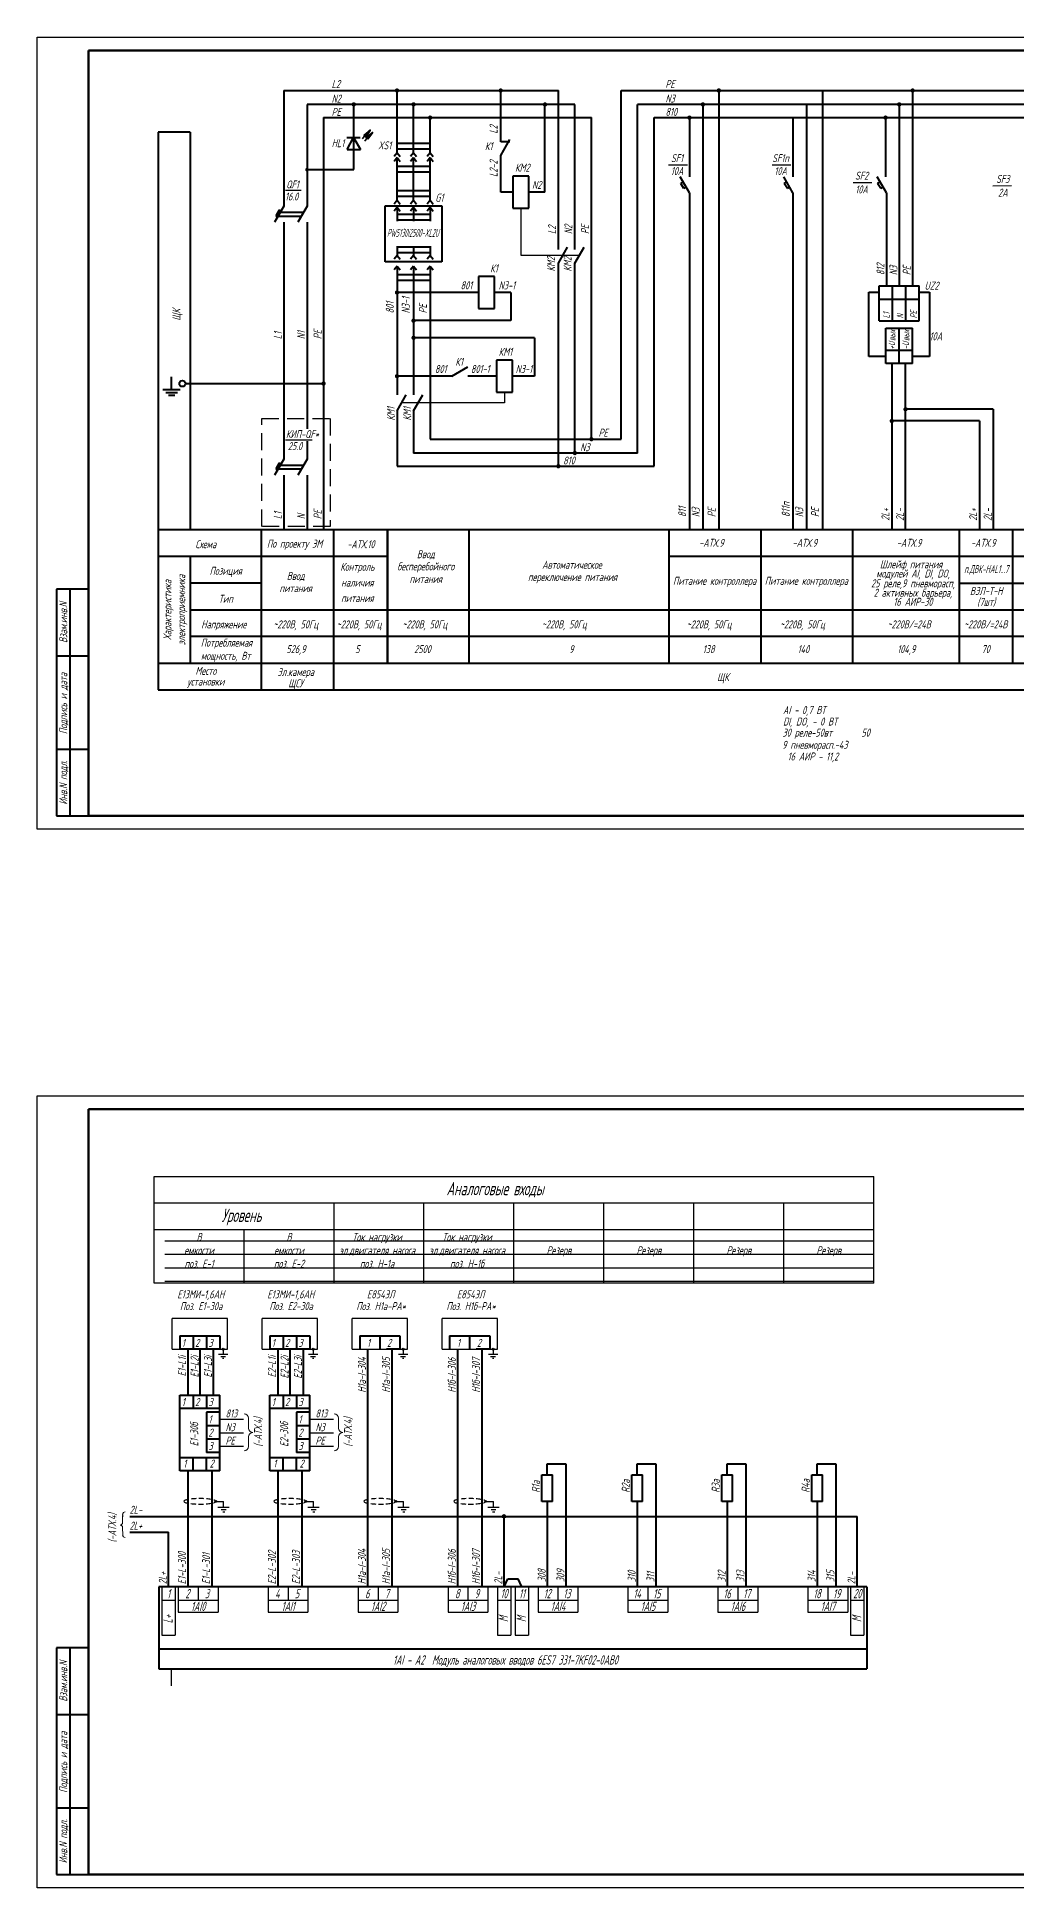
# Model space of a CAD drawing. Header units: millimetres. Extents: x -338 to 6826, y -8218 to 3153.
# Drawn here: x 2037 to 2404, y -118 to 576 of the extents above; entities that cross this region are included whole.
import ezdxf
from ezdxf.enums import TextEntityAlignment as Align

# ---------------------------------------------------------------- set-up
doc = ezdxf.new("R2010")
doc.units = ezdxf.units.MM
doc.linetypes.add('HIDDEN', pattern=[9.525, 6.35, -3.175])
doc.linetypes.add('невидимая', pattern=[9.525, 6.35, -3.175])
doc.layers.get('Defpoints').update_dxf_attribs({"color": 251})
for name, color, linetype, lineweight in [('Обводка', 6, 'Continuous', 25), ('Рамка тонкая', 5, 'Continuous', 25), ('Текст_КИП', 2, 'Continuous', 25), ('Тонкая', 5, 'Continuous', 20)]:
    doc.layers.add(name, color=color, linetype=linetype, lineweight=lineweight)
doc.layers.add('ТЕКСТ', color=2, linetype='Continuous')
doc.styles.add('Simplex', font='simplex.shx', dxfattribs={"width": 0.7, "oblique": 15})

# ---------------------------------------------------------------- blocks, each defined once
blk = doc.blocks.new('Заземление')
for p, q in [((0, 0), (0, -1.99)), ((1.74, -1.99), (-1.77, -1.99)), ((0.92, -2.81), (-0.95, -2.81)), ((0.24, -3.5), (-0.27, -3.5))]:
    blk.add_line(p, q)

msp = doc.modelspace()

# ---------------------------------------------------------------- hatches: boundary and pattern name
at = {"lineweight": 40}
for points in [[(2160.15, 538.2), (2161.81, 540.59), (2159.54, 538.71)], [(2161, 537.37), (2162.65, 539.76), (2160.39, 537.88)]]:
    msp.add_hatch(color=256, dxfattribs=at).paths.add_polyline_path(points)
for points in [[(2106.39, 83.65, -1), (2107.09, 83.65, -1)], [(2140.11, 83.65, -1), (2140.81, 83.65, -1)], [(2173.84, 83.65, -1), (2174.54, 83.65, -1)], [(2207.56, 83.65, -1), (2208.26, 83.65, -1)], [(2104.31, 26.63, 1), (2103.61, 26.63, 1)], [(2138.04, 26.63, 1), (2137.34, 26.63, 1)], [(2171.76, 26.63, 1), (2171.06, 26.63, 1)], [(2205.48, 26.63, 1), (2204.78, 26.63, 1)]]:
    msp.add_hatch(color=256).paths.add_polyline_path(points)
h = msp.add_hatch(color=256)
edge = h.paths.add_edge_path()
edge.add_arc((2212.01, 21.01), 0.664, 0, 360)

# ---------------------------------------------------------------- linework, layer by layer
at = {"lineweight": 60}
for p, q in [((2056.26, 283.56), (2056.26, 570.56)), ((2056.26, 570.56), (2871.7, 570.56)), ((2871.7, 283.56), (2056.26, 283.56)), ((2056.26, -113.31), (2056.26, 173.69)), ((2056.26, 173.69), (2661.85, 173.69)), ((2661.85, -113.31), (2056.26, -113.31))]:
    msp.add_line(p, q, dxfattribs=at)
at = {"lineweight": 40}
for p, q in [((2129.49, 555.5), (2129.49, 512.17)), ((2129.49, 555.5), (2232.38, 555.5)), ((2171.91, 532.15), (2171.91, 555.5)), ((2210.77, 536.32), (2210.77, 555.5)), ((2232.38, 495.94), (2232.38, 555.5)), ((2255.9, 555.51), (2342.95, 555.51)), ((2255.9, 424.81), (2255.9, 555.51)), ((2292.53, 555.51), (2292.53, 390.78)), ((2331.35, 555.51), (2331.35, 390.78)), ((2342.95, 555.51), (2595.47, 555.51)), ((2365.17, 555.51), (2365.17, 482.35)), ((2138.16, 550.3), (2138.16, 512.17)), ((2238.58, 550.3), (2138.16, 550.3)), ((2155.68, 525.86), (2155.68, 550.3)), ((2178.1, 532.15), (2178.1, 550.3)), ((2227.37, 517.42), (2227.37, 550.3)), ((2238.58, 495.94), (2238.58, 550.3)), ((2342.95, 550.31), (2262.09, 550.31)), ((2262.09, 419.61), (2262.09, 550.31)), ((2286.58, 550.3), (2286.58, 390.78)), ((2325.39, 550.3), (2325.39, 390.78)), ((2595.47, 550.3), (2342.95, 550.31)), ((2360.17, 550.3), (2360.17, 482.35)), ((2144.35, 545.34), (2144.35, 390.78)), ((2144.35, 545.34), (2244.77, 545.34)), ((2184.3, 532.15), (2184.3, 545.34)), ((2244.77, 532.15), (2244.77, 545.34)), ((2244.77, 495.94), (2244.77, 545.34)), ((2268.29, 545.34), (2342.95, 545.34)), ((2268.29, 414.65), (2268.29, 545.34)), ((2281.5, 545.34), (2281.5, 523.12)), ((2320.31, 545.34), (2320.31, 523.12)), ((2342.95, 545.34), (2595.47, 545.34)), ((2355.06, 545.34), (2355.06, 523.12)), ((2153.13, 537.91), (2158.12, 537.91)), ((2153.18, 533.41), (2155.62, 537.94)), ((2155.62, 537.94), (2158.18, 533.41)), ((2159.84, 538.46), (2158.85, 537.35)), ((2160.68, 537.62), (2159.68, 536.51)), ((2184.3, 535.68), (2171.91, 535.68)), ((2210.77, 531.15), (2214.24, 537.15)), ((2214.24, 536.32), (2210.77, 536.32)), ((2153.18, 533.41), (2158.18, 533.41)), ((2171.91, 532.15), (2170.79, 530.74)), ((2171.91, 530.35), (2170.79, 528.94)), ((2171.91, 533.68), (2184.3, 533.68)), ((2171.91, 532.15), (2173.03, 530.74)), ((2171.91, 514.35), (2171.91, 530.35)), ((2171.91, 530.35), (2173.03, 528.94)), ((2178.1, 532.15), (2176.98, 530.74)), ((2178.1, 530.35), (2176.98, 528.94)), ((2178.1, 532.15), (2179.22, 530.74)), ((2178.1, 514.35), (2178.1, 530.35)), ((2178.1, 530.35), (2179.22, 528.94)), ((2184.3, 532.15), (2183.18, 530.74)), ((2184.3, 530.35), (2183.18, 528.94)), ((2184.3, 532.15), (2185.42, 530.74)), ((2184.3, 514.35), (2184.3, 530.35)), ((2184.3, 530.35), (2185.42, 528.94)), ((2210.77, 517.42), (2210.77, 531.15)), ((2138.16, 525.86), (2155.68, 525.86)), ((2184.3, 527.07), (2171.91, 527.07)), ((2171.91, 525.07), (2184.3, 525.07)), ((2281.5, 517.12), (2278.04, 523.12)), ((2279.14, 521.21), (2278.26, 520.71)), ((2279.4, 518.72), (2278.26, 520.71)), ((2320.31, 517.12), (2316.85, 523.12)), ((2317.95, 521.21), (2317.07, 520.71)), ((2318.22, 518.72), (2317.07, 520.71)), ((2355.33, 517.12), (2351.86, 523.12)), ((2352.96, 521.21), (2352.08, 520.71)), ((2353.23, 518.72), (2352.08, 520.71)), ((2171.91, 514.35), (2170.79, 512.94)), ((2184.3, 517.88), (2171.91, 517.88)), ((2171.91, 515.88), (2184.3, 515.88)), ((2171.91, 514.35), (2173.03, 512.94)), ((2178.1, 514.35), (2176.98, 512.94)), ((2178.1, 514.35), (2179.22, 512.94)), ((2184.3, 514.35), (2183.18, 512.94)), ((2184.3, 514.35), (2185.42, 512.94)), ((2280.29, 519.23), (2279.4, 518.72)), ((2281.5, 517.12), (2281.5, 390.78)), ((2319.1, 519.23), (2318.22, 518.72)), ((2320.31, 517.12), (2320.31, 390.78)), ((2354.12, 519.23), (2353.23, 518.72)), ((2355.33, 517.12), (2355.33, 482.35)), ((2129.49, 512.17), (2126.03, 506.17)), ((2127.74, 510.78), (2126.43, 508.52)), ((2126.43, 508.52), (2127.15, 508.11)), ((2127.35, 508.46), (2136.01, 508.46)), ((2127.74, 510.78), (2128.45, 510.37)), ((2128.17, 509.89), (2136.84, 509.89)), ((2138.16, 512.17), (2134.69, 506.17)), ((2167.5, 512.3), (2188.7, 512.3)), ((2167.5, 491.3), (2167.5, 512.3)), ((2171.91, 511.73), (2170.79, 510.31)), ((2171.91, 511.73), (2173.03, 510.31)), ((2171.91, 511.73), (2171.91, 506.53)), ((2184.3, 509.07), (2171.91, 509.07)), ((2171.91, 507.07), (2184.3, 507.07)), ((2178.1, 511.73), (2176.98, 510.31)), ((2178.1, 511.73), (2179.22, 510.31)), ((2178.1, 511.73), (2178.1, 506.53)), ((2184.3, 511.73), (2183.18, 510.31)), ((2184.3, 511.73), (2185.42, 510.31)), ((2184.3, 511.73), (2184.3, 506.53)), ((2188.7, 512.3), (2188.7, 491.3)), ((2129.49, 506.17), (2129.49, 417.34)), ((2138.16, 506.17), (2138.16, 428.73)), ((2171.91, 493.72), (2170.79, 492.3)), ((2171.91, 497.21), (2171.91, 493.72)), ((2184.3, 496.8), (2171.91, 496.8)), ((2171.91, 494.8), (2184.3, 494.8)), ((2171.91, 493.72), (2173.03, 492.3)), ((2178.1, 493.72), (2176.98, 492.3)), ((2178.1, 497.21), (2178.1, 493.72)), ((2178.1, 493.72), (2179.22, 492.3)), ((2184.3, 493.72), (2183.18, 492.3)), ((2184.3, 497.21), (2184.3, 493.72)), ((2184.3, 493.72), (2185.42, 492.3)), ((2232.38, 490.77), (2235.84, 496.77)), ((2238.58, 490.77), (2242.04, 496.77)), ((2244.77, 424.81), (2244.77, 495.94)), ((2188.7, 491.3), (2167.5, 491.3)), ((2171.91, 489.68), (2170.79, 488.27)), ((2171.91, 489.68), (2173.03, 488.27)), ((2171.91, 489.68), (2171.91, 441.41)), ((2184.3, 486.4), (2171.91, 486.4)), ((2178.1, 489.68), (2176.98, 488.27)), ((2178.1, 489.68), (2179.22, 488.27)), ((2178.1, 489.68), (2178.1, 441.41)), ((2184.3, 489.68), (2183.18, 488.27)), ((2184.3, 489.68), (2185.42, 488.27)), ((2184.3, 489.68), (2184.3, 424.81)), ((2232.38, 414.65), (2232.38, 490.77)), ((2238.58, 419.61), (2238.58, 490.77)), ((2171.91, 484.4), (2184.3, 484.4)), ((2199.63, 479.78), (2171.91, 479.78)), ((2214.53, 479.78), (2214.53, 469.24)), ((2348.71, 479.92), (2352.68, 479.92)), ((2348.71, 455.83), (2348.71, 479.92)), ((2352.68, 482.35), (2367.68, 482.35)), ((2352.68, 469.12), (2352.68, 482.35)), ((2357.68, 469.12), (2357.67, 482.35)), ((2362.67, 469.12), (2362.67, 482.35)), ((2367.67, 479.92), (2371.55, 479.92)), ((2367.68, 469.12), (2367.68, 482.35)), ((2371.55, 479.92), (2371.55, 455.83)), ((2352.68, 477.35), (2367.67, 477.35)), ((2214.53, 469.24), (2178.1, 469.24)), ((2352.68, 469.12), (2367.68, 469.12)), ((2355.13, 466.4), (2365.13, 466.4)), ((2355.13, 453.18), (2355.13, 466.4)), ((2360.13, 453.18), (2360.13, 466.4)), ((2365.13, 453.18), (2365.13, 466.4)), ((2223.43, 462.82), (2178.1, 462.82)), ((2223.43, 462.82), (2223.43, 448.42)), ((2355.13, 458.18), (2365.13, 458.18)), ((2192.4, 448.42), (2198.4, 451.89)), ((2355.13, 455.83), (2348.71, 455.83)), ((2365.13, 453.18), (2355.13, 453.18)), ((2357.38, 453.18), (2357.38, 390.78)), ((2362.53, 390.78), (2362.53, 453.18)), ((2371.55, 455.83), (2365.13, 455.83)), ((2087.37, 443.43), (2087.37, 448.14)), ((2092.62, 445.66), (2144.35, 445.66)), ((2192.4, 448.42), (2171.91, 448.42)), ((2204.64, 448.42), (2198.4, 448.42)), ((2084.07, 443.43), (2090.66, 443.43)), ((2085.18, 442.32), (2089.55, 442.32)), ((2086.17, 441.33), (2088.56, 441.33)), ((2171.91, 435.41), (2175.37, 441.41)), ((2178.1, 435.41), (2181.57, 441.41)), ((2171.91, 435.41), (2171.91, 414.65)), ((2178.1, 435.41), (2178.1, 419.61)), ((2390.26, 431.64), (2357.38, 431.64)), ((2395.37, 436.03), (2362.53, 436.03)), ((2390.26, 431.64), (2390.26, 390.78)), ((2395.37, 436.03), (2395.37, 390.78)), ((2138.16, 424.05), (2138.16, 417.34)), ((2184.3, 424.81), (2255.9, 424.81)), ((2129.49, 417.34), (2126.03, 411.34)), ((2138.16, 417.34), (2134.69, 411.34)), ((2262.09, 419.61), (2178.1, 419.61)), ((2127.74, 415.95), (2126.43, 413.69)), ((2126.43, 413.69), (2127.15, 413.28)), ((2127.35, 413.63), (2136.01, 413.63)), ((2127.74, 415.95), (2128.45, 415.54)), ((2128.17, 415.05), (2136.84, 415.05)), ((2129.49, 411.34), (2129.49, 390.78)), ((2138.16, 411.34), (2138.16, 390.78)), ((2171.91, 414.65), (2268.29, 414.65)), ((2090.46, 88.65), (2105.46, 88.65)), ((2090.46, 88.65), (2090.46, 83.65)), ((2095.46, 83.65), (2090.46, 83.65)), ((2093.44, 83.65), (2093.44, 66.46)), ((2093.44, 83.65), (2093.44, 66.46)), ((2095.46, 88.65), (2095.46, 83.65)), ((2095.46, 88.65), (2095.46, 83.65)), ((2095.46, 88.65), (2095.46, 83.65)), ((2100.46, 83.65), (2095.46, 83.65)), ((2097.96, 83.65), (2097.96, 66.46)), ((2097.96, 83.65), (2097.96, 66.46)), ((2100.46, 88.65), (2100.46, 83.65)), ((2100.46, 88.65), (2100.46, 83.65)), ((2100.46, 88.65), (2100.46, 83.65)), ((2100.46, 88.65), (2100.46, 83.65)), ((2105.46, 83.65), (2100.46, 83.65)), ((2102.96, 83.65), (2102.96, 66.46)), ((2102.96, 83.65), (2102.96, 66.46)), ((2105.46, 88.65), (2105.46, 83.65)), ((2124.18, 88.65), (2139.18, 88.65)), ((2124.18, 88.65), (2124.18, 83.65)), ((2129.18, 83.65), (2124.18, 83.65)), ((2127.16, 83.65), (2127.16, 66.46)), ((2127.16, 83.65), (2127.16, 66.46)), ((2129.18, 88.65), (2129.18, 83.65)), ((2129.18, 88.65), (2129.18, 83.65)), ((2129.18, 88.65), (2129.18, 83.65)), ((2134.18, 83.65), (2129.18, 83.65)), ((2131.68, 83.65), (2131.68, 66.46)), ((2131.68, 83.65), (2131.68, 66.46)), ((2134.18, 88.65), (2134.18, 83.65)), ((2134.18, 88.65), (2134.18, 83.65)), ((2134.18, 88.65), (2134.18, 83.65)), ((2134.18, 88.65), (2134.18, 83.65)), ((2139.18, 83.65), (2134.18, 83.65)), ((2136.68, 83.65), (2136.68, 66.46)), ((2136.68, 83.65), (2136.68, 66.46)), ((2139.18, 88.65), (2139.18, 83.65)), ((2157.9, 88.65), (2172.9, 88.65)), ((2157.9, 88.65), (2157.9, 83.65)), ((2160.89, 83.65), (2160.89, -5.37)), ((2165.4, 88.65), (2165.4, 83.65)), ((2172.9, 83.65), (2167.9, 83.65)), ((2169.95, 83.65), (2169.95, -5.37)), ((2172.9, 88.65), (2172.9, 83.65)), ((2191.63, 88.65), (2206.63, 88.65)), ((2191.63, 88.65), (2191.63, 83.65)), ((2194.61, 83.65), (2194.61, -5.37)), ((2199.13, 88.65), (2199.13, 83.65)), ((2206.63, 83.65), (2201.63, 83.65)), ((2203.67, 83.65), (2203.67, -5.37)), ((2206.63, 88.65), (2206.63, 83.65)), ((2090.46, 66.46), (2105.46, 66.46)), ((2090.46, 38.06), (2090.46, 66.46)), ((2095.46, 66.46), (2095.46, 61.46)), ((2095.46, 66.46), (2095.46, 61.46)), ((2095.46, 66.46), (2095.46, 61.46)), ((2100.46, 66.46), (2100.46, 61.46)), ((2100.46, 66.46), (2100.46, 61.46)), ((2100.46, 66.46), (2100.46, 61.46)), ((2100.46, 66.46), (2100.46, 61.46)), ((2105.46, 38.06), (2105.46, 66.46)), ((2124.18, 66.46), (2139.18, 66.46)), ((2124.18, 38.06), (2124.18, 66.46)), ((2129.18, 66.46), (2129.18, 61.46)), ((2129.18, 66.46), (2129.18, 61.46)), ((2129.18, 66.46), (2129.18, 61.46)), ((2134.18, 66.46), (2134.18, 61.46)), ((2134.18, 66.46), (2134.18, 61.46)), ((2134.18, 66.46), (2134.18, 61.46)), ((2134.18, 66.46), (2134.18, 61.46)), ((2139.18, 38.06), (2139.18, 66.46)), ((2095.46, 61.46), (2090.46, 61.46)), ((2100.46, 61.46), (2095.46, 61.46)), ((2105.46, 61.46), (2100.46, 61.46)), ((2100.46, 60), (2100.46, 50)), ((2100.46, 60), (2100.46, 50)), ((2100.46, 60), (2100.46, 50)), ((2100.46, 60), (2100.46, 50)), ((2105.46, 60), (2100.46, 60)), ((2129.18, 61.46), (2124.18, 61.46)), ((2134.18, 61.46), (2129.18, 61.46)), ((2139.18, 61.46), (2134.18, 61.46)), ((2134.18, 60), (2134.18, 50)), ((2134.18, 60), (2134.18, 50)), ((2134.18, 60), (2134.18, 50)), ((2134.18, 60), (2134.18, 50)), ((2139.18, 60), (2134.18, 60)), ((2105.46, 55), (2100.46, 55)), ((2100.46, 55), (2100.46, 45)), ((2100.46, 55), (2100.46, 45)), ((2100.46, 55), (2100.46, 45)), ((2100.46, 55), (2100.46, 45)), ((2105.46, 50), (2100.46, 50)), ((2139.18, 55), (2134.18, 55)), ((2134.18, 55), (2134.18, 45)), ((2134.18, 55), (2134.18, 45)), ((2134.18, 55), (2134.18, 45)), ((2134.18, 55), (2134.18, 45)), ((2139.18, 50), (2134.18, 50)), ((2090.46, 43.06), (2095.46, 43.06)), ((2095.46, 38.06), (2095.46, 43.06)), ((2095.46, 43.06), (2100.46, 43.06)), ((2095.46, 38.06), (2095.46, 43.06)), ((2095.46, 38.06), (2095.46, 43.06)), ((2095.46, 38.06), (2095.46, 43.06)), ((2105.46, 45), (2100.46, 45)), ((2100.46, 38.06), (2100.46, 43.06)), ((2100.46, 43.06), (2105.46, 43.06)), ((2124.18, 43.06), (2129.18, 43.06)), ((2129.18, 38.06), (2129.18, 43.06)), ((2129.18, 43.06), (2134.18, 43.06)), ((2129.18, 38.06), (2129.18, 43.06)), ((2129.18, 38.06), (2129.18, 43.06)), ((2129.18, 38.06), (2129.18, 43.06)), ((2139.18, 45), (2134.18, 45)), ((2134.18, 38.06), (2134.18, 43.06)), ((2134.18, 43.06), (2139.18, 43.06)), ((2105.46, 38.06), (2090.46, 38.06)), ((2093.44, 38.06), (2093.44, -5.37)), ((2102.5, 38.06), (2102.5, -5.37)), ((2139.18, 38.06), (2124.18, 38.06)), ((2127.16, 38.06), (2127.16, -5.37)), ((2136.23, 38.06), (2136.23, -5.37)), ((2226.22, 26.58), (2226.22, 36.58)), ((2226.22, 36.58), (2230.22, 36.58)), ((2228.22, 36.58), (2228.22, 40.73)), ((2228.22, 40.73), (2235.22, 40.73)), ((2230.22, 26.58), (2230.22, 36.58)), ((2235.22, 40.73), (2235.22, -5.37)), ((2259.94, 26.58), (2259.94, 36.58)), ((2259.94, 36.58), (2263.94, 36.58)), ((2261.94, 36.58), (2261.94, 40.73)), ((2261.94, 40.73), (2268.94, 40.73)), ((2263.94, 26.58), (2263.94, 36.58)), ((2268.94, 40.73), (2268.94, -5.37)), ((2293.66, 26.58), (2293.66, 36.58)), ((2293.66, 36.58), (2297.66, 36.58)), ((2295.66, 36.58), (2295.66, 40.73)), ((2295.66, 40.73), (2302.66, 40.73)), ((2297.66, 26.58), (2297.66, 36.58)), ((2302.66, 40.73), (2302.66, -5.37)), ((2327.38, 26.58), (2327.38, 36.58)), ((2327.38, 36.58), (2331.38, 36.58)), ((2329.38, 36.58), (2329.38, 40.73)), ((2329.38, 40.73), (2336.38, 40.73)), ((2331.38, 26.58), (2331.38, 36.58)), ((2336.38, 40.73), (2336.38, -5.37)), ((2071.71, 21.01), (2344.43, 21.01)), ((2212.01, -5.37), (2212.01, 21.01)), ((2230.22, 26.58), (2226.22, 26.58)), ((2228.22, 26.58), (2228.22, -5.37)), ((2263.94, 26.58), (2259.94, 26.58)), ((2261.94, 26.58), (2261.94, -5.37)), ((2297.66, 26.58), (2293.66, 26.58)), ((2295.66, 26.58), (2295.66, -5.37)), ((2331.38, 26.58), (2327.38, 26.58)), ((2329.38, 26.58), (2329.38, -5.37)), ((2344.43, -5.37), (2344.43, 21.01)), ((2071.71, 15.04), (2086.24, 15.04)), ((2086.24, -5.37), (2086.24, 15.04)), ((2348.05, -5.37), (2082.67, -5.37)), ((2082.67, -5.37), (2082.67, -36.17)), ((2212.01, -5.37), (2213.45, -2.42)), ((2213.45, -2.42), (2217.27, -2.42)), ((2218.71, -5.37), (2217.27, -2.42)), ((2348.05, -5.37), (2348.05, -36.17)), ((2082.67, -28.68), (2348.05, -28.68)), ((2082.67, -36.17), (2348.05, -36.17))]:
    msp.add_line(p, q, dxfattribs=at)
at = {"color": 4, "lineweight": 40, "ltscale": 0.2}
for p, q in [((2221.34, 523.42), (2215.34, 523.42)), ((2215.34, 523.42), (2215.34, 511.42)), ((2221.34, 511.42), (2221.34, 523.42)), ((2215.34, 517.42), (2210.77, 517.42)), ((2227.37, 517.42), (2221.34, 517.42)), ((2215.34, 511.42), (2221.34, 511.42)), ((2208.49, 485.78), (2202.49, 485.78)), ((2202.49, 485.78), (2202.49, 473.78)), ((2208.49, 473.78), (2208.49, 485.78)), ((2202.49, 479.78), (2199.63, 479.78)), ((2214.53, 479.78), (2208.49, 479.78)), ((2202.49, 473.78), (2208.49, 473.78)), ((2215.2, 454.42), (2209.2, 454.42)), ((2209.2, 454.42), (2209.2, 442.42)), ((2215.2, 442.42), (2215.2, 454.42)), ((2209.2, 448.42), (2204.64, 448.42)), ((2223.43, 448.42), (2215.2, 448.42)), ((2209.2, 442.42), (2215.2, 442.42))]:
    msp.add_line(p, q, dxfattribs=at)
at = {"color": 107}
for p, q in [((2218.34, 511.42), (2218.34, 493.77)), ((2218.34, 493.77), (2240.31, 493.77)), ((2212.2, 438.41), (2173.64, 438.41)), ((2212.2, 442.42), (2212.2, 438.41))]:
    msp.add_line(p, q, dxfattribs=at)
at = {"color": 7, "lineweight": 40}
for p, q in [((2044.27, 368.56), (2044.27, 283.56)), ((2056.27, 368.56), (2044.27, 368.56)), ((2049.27, 368.56), (2049.27, 283.56)), ((2044.27, 343.56), (2056.27, 343.56)), ((2044.27, 308.56), (2056.27, 308.56)), ((2044.27, 283.56), (2056.27, 283.56)), ((2044.27, -28.31), (2044.27, -113.31)), ((2056.27, -28.31), (2044.27, -28.31)), ((2049.27, -28.31), (2049.27, -113.31)), ((2044.27, -53.31), (2056.27, -53.31)), ((2044.27, -88.31), (2056.27, -88.31)), ((2044.27, -113.31), (2056.27, -113.31))]:
    msp.add_line(p, q, dxfattribs=at)
at = {"lineweight": 30}
for p, q in [((2283.17, 108.38), (2283.17, 128.38)), ((2108.36, 95.16), (2087.59, 95.16)), ((2087.59, 83.65), (2087.59, 95.16)), ((2108.36, 83.65), (2108.36, 95.16)), ((2142.08, 95.16), (2121.31, 95.16)), ((2121.31, 83.65), (2121.31, 95.16)), ((2142.08, 83.65), (2142.08, 95.16)), ((2175.8, 95.16), (2155.04, 95.16)), ((2155.04, 83.65), (2155.04, 95.16)), ((2175.8, 83.65), (2175.8, 95.16)), ((2209.52, 95.16), (2188.76, 95.16)), ((2188.76, 83.65), (2188.76, 95.16)), ((2209.52, 83.65), (2209.52, 95.16)), ((2087.59, 83.65), (2108.36, 83.65)), ((2121.31, 83.65), (2142.08, 83.65)), ((2155.04, 83.65), (2175.8, 83.65)), ((2188.76, 83.65), (2209.52, 83.65)), ((2083.74, -5.37), (2083.74, -23.5)), ((2088.74, -5.37), (2088.74, -23.5)), ((2089.86, -5.37), (2089.86, -14.9)), ((2097.33, -5.37), (2097.33, -10.37)), ((2104.8, -5.37), (2104.8, -14.9)), ((2123.58, -5.37), (2123.58, -14.9)), ((2131.05, -5.37), (2131.05, -10.37)), ((2138.52, -5.37), (2138.52, -14.9)), ((2157.31, -5.37), (2157.31, -14.9)), ((2164.77, -5.37), (2164.77, -10.37)), ((2172.24, -5.37), (2172.24, -14.9)), ((2191.03, -5.37), (2191.03, -14.9)), ((2198.5, -5.37), (2198.5, -10.37)), ((2205.97, -5.37), (2205.97, -14.9)), ((2209.51, -5.37), (2209.51, -23.5)), ((2214.51, -5.37), (2214.51, -23.5)), ((2216.21, -5.37), (2216.21, -23.5)), ((2221.21, -5.37), (2221.21, -23.5)), ((2224.75, -5.37), (2224.75, -14.9)), ((2232.22, -5.37), (2232.22, -10.37)), ((2239.69, -5.37), (2239.69, -14.9)), ((2258.47, -5.37), (2258.47, -14.9)), ((2265.94, -5.37), (2265.94, -10.37)), ((2273.41, -5.37), (2273.41, -14.9)), ((2292.19, -5.37), (2292.19, -14.9)), ((2299.66, -5.37), (2299.66, -10.37)), ((2307.13, -5.37), (2307.13, -14.9)), ((2325.92, -5.37), (2325.92, -14.9)), ((2333.39, -5.37), (2333.39, -10.37)), ((2340.86, -5.37), (2340.86, -14.9)), ((2341.93, -5.37), (2341.93, -23.5)), ((2346.93, -5.37), (2346.93, -23.5)), ((2083.74, -10.37), (2088.74, -10.37)), ((2089.86, -10.37), (2104.8, -10.37)), ((2123.58, -10.37), (2138.52, -10.37)), ((2157.31, -10.37), (2172.24, -10.37)), ((2191.03, -10.37), (2205.97, -10.37)), ((2209.51, -10.37), (2214.51, -10.37)), ((2216.21, -10.37), (2221.21, -10.37)), ((2224.75, -10.37), (2239.69, -10.37)), ((2258.47, -10.37), (2273.41, -10.37)), ((2292.19, -10.37), (2307.13, -10.37)), ((2325.92, -10.37), (2340.86, -10.37)), ((2341.93, -10.37), (2346.93, -10.37)), ((2089.86, -14.9), (2104.8, -14.9)), ((2123.58, -14.9), (2138.52, -14.9)), ((2157.31, -14.9), (2172.24, -14.9)), ((2191.03, -14.9), (2205.97, -14.9)), ((2224.75, -14.9), (2239.69, -14.9)), ((2258.47, -14.9), (2273.41, -14.9)), ((2292.19, -14.9), (2307.13, -14.9)), ((2325.92, -14.9), (2340.86, -14.9)), ((2083.74, -23.5), (2088.74, -23.5)), ((2209.51, -23.5), (2214.51, -23.5)), ((2216.21, -23.5), (2221.21, -23.5)), ((2341.93, -23.5), (2346.93, -23.5))]:
    msp.add_line(p, q, dxfattribs=at)
for p, q in [((2105.46, 57.42), (2114.35, 57.42)), ((2139.18, 57.42), (2148.08, 57.42)), ((2105.46, 52.26), (2114.35, 52.26)), ((2139.18, 52.26), (2148.08, 52.26)), ((2105.46, 47.26), (2114.35, 47.26)), ((2139.18, 47.26), (2148.08, 47.26))]:
    msp.add_line(p, q)
at = {"ltscale": 0.3}
for p, q in [((2104.31, 26.63), (2106.9, 26.63)), ((2106.9, 24.39), (2106.9, 26.63)), ((2138.04, 26.63), (2140.62, 26.63)), ((2140.62, 24.39), (2140.62, 26.63)), ((2171.76, 26.63), (2174.34, 26.63)), ((2174.34, 24.39), (2174.34, 26.63)), ((2205.48, 26.63), (2208.06, 26.63)), ((2208.06, 24.39), (2208.06, 26.63))]:
    msp.add_line(p, q, dxfattribs=at)
at = {"color": 0}
for p, q in [((2104.78, 24.39), (2109.01, 24.39)), ((2104.78, 24.39), (2109.01, 24.39)), ((2105.97, 23.57), (2107.82, 23.57)), ((2106.57, 22.76), (2107.35, 22.76)), ((2138.5, 24.39), (2142.73, 24.39)), ((2138.5, 24.39), (2142.73, 24.39)), ((2139.69, 23.57), (2141.55, 23.57)), ((2140.3, 22.76), (2141.07, 22.76)), ((2172.22, 24.39), (2176.46, 24.39)), ((2172.22, 24.39), (2176.46, 24.39)), ((2173.41, 23.57), (2175.27, 23.57)), ((2174.02, 22.76), (2174.79, 22.76)), ((2205.94, 24.39), (2210.18, 24.39)), ((2205.94, 24.39), (2210.18, 24.39)), ((2207.13, 23.57), (2208.99, 23.57)), ((2207.74, 22.76), (2208.51, 22.76))]:
    msp.add_line(p, q, dxfattribs=at)
at = {"lineweight": 40}
for points, const_width in [([(2171.5, 555.5, 1), (2172.31, 555.5, 1)], 0.808), ([(2210.37, 555.5, 1), (2211.18, 555.5, 1)], 0.808), ([(2292.13, 555.51, 1), (2292.94, 555.51, 1)], 0.808), ([(2364.77, 555.51, 1), (2365.57, 555.51, 1)], 0.808), ([(2155.28, 550.3, 1), (2156.09, 550.3, 1)], 0.808), ([(2177.7, 550.3, 1), (2178.51, 550.3, 1)], 0.808), ([(2226.96, 550.3, 1), (2227.77, 550.3, 1)], 0.808), ([(2286.17, 550.3, 1), (2286.98, 550.3, 1)], 0.808), ([(2359.77, 550.3, 1), (2360.57, 550.3, 1)], 0.808), ([(2183.89, 545.34, 1), (2184.7, 545.34, 1)], 0.808), ([(2281.1, 545.34, 1), (2281.9, 545.34, 1)], 0.808), ([(2354.65, 545.34, 1), (2355.46, 545.34, 1)], 0.808), ([(2137.81, 525.86, 1), (2138.5, 525.86, 1)], 0.693), ([(2171.5, 479.78, 1), (2172.31, 479.78, 1)], 0.808), ([(2177.7, 469.24, 1), (2178.51, 469.24, 1)], 0.808), ([(2177.7, 462.82, 1), (2178.51, 462.82, 1)], 0.808), ([(2143.95, 445.66, 1), (2144.76, 445.66, 1)], 0.808), ([(2171.5, 448.42, 1), (2172.31, 448.42, 1)], 0.808), ([(2356.98, 431.64, 1), (2357.79, 431.64, 1)], 0.808), ([(2362.12, 436.03, 1), (2362.93, 436.03, 1)], 0.808), ([(2244.37, 424.81, 1), (2245.17, 424.81, 1)], 0.808), ([(2238.17, 419.61, 1), (2238.98, 419.61, 1)], 0.808), ([(2231.98, 414.65, 1), (2232.78, 414.65, 1)], 0.808)]:
    msp.add_lwpolyline(points, format="xyb", close=True, dxfattribs=dict(at, const_width=const_width))
for points in [[(2160.15, 538.2), (2161.81, 540.59), (2159.54, 538.71)], [(2161, 537.37), (2162.65, 539.76), (2160.39, 537.88)]]:
    msp.add_lwpolyline(points, close=True, dxfattribs=at)
at = {"linetype": 'невидимая'}
msp.add_lwpolyline([(2121.21, 432.58), (2146.81, 432.58), (2146.81, 392.13), (2121.21, 392.13)], close=True, dxfattribs=at)
at = {"lineweight": 40}
msp.add_circle((2091.46, 445.66), 1.16, dxfattribs=at)
for centre, radius in [((2106.74, 83.65), 0.35), ((2140.46, 83.65), 0.35), ((2174.19, 83.65), 0.35), ((2207.91, 83.65), 0.35), ((2103.96, 26.63), 0.35), ((2137.69, 26.63), 0.35), ((2171.41, 26.63), 0.35), ((2205.13, 26.63), 0.35), ((2212.01, 21.01), 0.664)]:
    msp.add_circle(centre, radius)
at = {"linetype": 'HIDDEN', "ltscale": 0.3, "extrusion": (0, 0, -1)}
for centre in [(2097.97, 26.63), (2131.7, 26.63), (2165.42, 26.63), (2199.14, 26.63)]:
    msp.add_ellipse(centre, major_axis=(-5.99, 0), ratio=0.173595, dxfattribs=at)
at = {"layer": 'Defpoints'}
for p, q in [((2084.91, 124.23), (2350.61, 124.23)), ((2084.91, 119.23), (2350.61, 119.23)), ((2084.91, 114.23), (2350.61, 114.23)), ((2084.91, 109.23), (2350.61, 109.23)), ((2087.19, -36.17), (2087.19, -42.57))]:
    msp.add_line(p, q, dxfattribs=at)
at = {"layer": 'Обводка', "lineweight": 40}
for p, q in [((2082.32, 539.93), (2082.32, 330.78)), ((2094.32, 539.93), (2082.32, 539.93)), ((2094.32, 539.93), (2094.32, 390.78)), ((2342.95, 390.78), (2082.32, 390.78)), ((2121.05, 330.78), (2121.05, 390.78)), ((2148.21, 330.78), (2148.21, 390.78)), ((2168.36, 340.77), (2168.36, 390.78)), ((2168.36, 390.78), (2168.36, 340.77)), ((2198.83, 390.78), (2198.83, 340.77)), ((2273.85, 390.78), (2273.85, 340.77)), ((2273.85, 390.78), (2273.85, 340.77)), ((2308.24, 390.78), (2308.24, 340.77)), ((2308.24, 390.78), (2308.24, 340.77)), ((2308.24, 390.78), (2308.24, 340.77)), ((2342.63, 390.78), (2342.63, 340.77)), ((2562.67, 390.78), (2342.95, 390.78)), ((2382.67, 390.78), (2382.67, 340.77)), ((2382.67, 390.78), (2382.67, 340.77)), ((2402.67, 390.78), (2402.67, 340.77)), ((2168.36, 380.78), (2082.32, 380.78)), ((2094.32, 380.78), (2094.32, 340.77)), ((2342.95, 380.78), (2273.85, 380.78)), ((2273.85, 380.78), (2273.85, 380.78)), ((2562.67, 380.79), (2342.95, 380.78)), ((2121.05, 370.78), (2094.32, 370.78)), ((2273.85, 370.78), (2273.85, 370.78)), ((2308.24, 370.78), (2308.24, 370.78)), ((2382.67, 370.79), (2562.67, 370.8)), ((2094.32, 360.78), (2342.95, 360.78)), ((2273.85, 360.78), (2273.85, 360.78)), ((2342.95, 360.78), (2562.67, 360.78)), ((2342.95, 350.78), (2094.32, 350.78)), ((2273.85, 350.78), (2273.85, 350.78)), ((2562.67, 350.78), (2342.95, 350.78)), ((2342.95, 340.77), (2082.32, 340.77)), ((2562.67, 340.78), (2342.95, 340.77)), ((2082.32, 330.78), (2342.95, 330.78)), ((2342.95, 330.78), (2562.67, 330.78))]:
    msp.add_line(p, q, dxfattribs=at)
at = {"layer": 'Обводка'}
for p, q in [((2273.73, 527.63), (2280.75, 527.63)), ((2312.55, 527.63), (2319.56, 527.63)), ((2342.91, 521.05), (2349.93, 521.06)), ((2130.05, 518.21), (2135.95, 518.21)), ((2395.28, 519.83), (2402.3, 519.84)), ((2130.09, 424.62), (2140.05, 424.62))]:
    msp.add_line(p, q, dxfattribs=at)
at = {"layer": 'Обводка', "lineweight": 30}
for p, q in [((2080.84, 148.38), (2350.61, 148.38)), ((2080.84, 108.38), (2080.84, 148.38)), ((2350.61, 108.38), (2350.61, 148.38)), ((2350.61, 138.38), (2080.84, 138.38)), ((2148.28, 108.38), (2148.28, 138.38)), ((2182, 108.38), (2182, 138.38)), ((2215.72, 108.38), (2215.72, 138.38)), ((2249.45, 108.38), (2249.45, 138.38)), ((2283.17, 108.38), (2283.17, 138.38)), ((2316.89, 108.38), (2316.89, 138.38)), ((2350.61, 128.38), (2080.84, 128.38)), ((2114.56, 108.38), (2114.56, 128.38)), ((2350.61, 108.38), (2080.84, 108.38))]:
    msp.add_line(p, q, dxfattribs=at)
at = {"layer": 'Рамка тонкая'}
for p, q in [((2036.94, 278.56), (2036.94, 575.56)), ((2036.94, 575.56), (2876.8, 575.56)), ((2876.8, 278.56), (2036.94, 278.56)), ((2036.94, -118.31), (2036.94, 178.69)), ((2036.94, 178.69), (2666.94, 178.69)), ((2666.94, -118.31), (2036.94, -118.31))]:
    msp.add_line(p, q, dxfattribs=at)
at = {"layer": 'Тонкая'}
for p, q in [((2116.22, 54.12), (2116.21, 57.78)), ((2149.94, 54.12), (2149.94, 57.78)), ((2116.22, 47.17), (2116.22, 50.83)), ((2149.94, 47.17), (2149.94, 50.83)), ((2069.04, 19.72), (2069.05, 21.76)), ((2069.04, 18.67), (2069.04, 21.35)), ((2069.04, 20.44), (2069.04, 20.97)), ((2069.05, 14.01), (2069.04, 16.85))]:
    msp.add_line(p, q, dxfattribs=at)
for centre, radius, start, end in [((2114.57, 57.77), 1.64, 0, 90), ((2148.29, 57.77), 1.64, 0, 90), ((2117.86, 54.12), 1.64, 180, 270), ((2117.86, 50.83), 1.64, 90, 180), ((2151.58, 54.12), 1.64, 180, 270), ((2151.58, 50.83), 1.64, 90, 180), ((2114.58, 47.17), 1.64, 270, 0), ((2148.3, 47.17), 1.64, 270, 0), ((2069.96, 21.76), 0.912, 90, 180), ((2068.13, 18.67), 0.912, 270, 0), ((2068.13, 16.85), 0.912, 0, 90), ((2069.95, 14.01), 0.912, 180, 270)]:
    msp.add_arc(centre, radius, start, end, dxfattribs=at)

# ---------------------------------------------------------------- block references
for p in [(2106.74, 83.65), (2140.46, 83.65), (2174.19, 83.65), (2207.91, 83.65)]:
    msp.add_blockref('Заземление', p)

# ---------------------------------------------------------------- texts
at = {"color": 2, "style": 'Simplex', "oblique": 15, "width": 0.7}
for s, p in [('Взам.инв.N', (2048.27, 356.06)), ('Подпись и дата', (2048.27, 325.71)), ('Инв.N подл.', (2048.27, 296.06)), ('Взам.инв.N', (2048.27, -40.81)), ('Подпись и дата', (2048.27, -71.16)), ('Инв.N подл.', (2048.27, -100.81))]:
    msp.add_text(s, height=3, rotation=90, dxfattribs=at).set_placement(p, align=Align.CENTER)
at = {"layer": 'Defpoints', "style": 'Simplex', "oblique": 15, "width": 0.6}
for s, p in [('10А', (2373.84, 461.86)), ('АI - 0,7 ВТ', (2324.58, 321.77)), ('DI, DO, - 0 ВТ', (2326.77, 317.45)), ('30 реле-50вт', (2325.69, 313.3)), ('50', (2347.57, 313.3)), ('9 пневморасп.-43', (2328.52, 308.73)), ('16 АИР - 11,2 ', (2328.52, 304.35))]:
    msp.add_text(s, height=3, dxfattribs=at).set_placement(p, align=Align.CENTER)
for s, p in [('308', (2227.64, -3.64)), ('309', (2234.69, -3.64)), ('310', (2261.36, -3.64)), ('311', (2268.41, -3.64)), ('312', (2295.09, -3.64)), ('313', (2302.13, -3.64)), ('314', (2328.81, -3.64)), ('315', (2335.85, -3.64))]:
    msp.add_text(s, height=3, rotation=90, dxfattribs=at).set_placement(p)
at = {"layer": 'ТЕКСТ', "color": 3, "style": 'Simplex', "oblique": 15, "width": 0.6}
for p in [(2290.95, 370.2), (2325.34, 370.2)]:
    msp.add_text('Питание контроллера', height=3, dxfattribs=at).set_placement(p, align=Align.CENTER)
at = {"layer": 'ТЕКСТ', "color": 1, "lineweight": -2, "style": 'Simplex', "oblique": 15, "width": 0.6}
for s, p in [('2L-', (2071.64, 21.98)), ('2L+', (2071.64, 16.01))]:
    msp.add_text(s, height=3, dxfattribs=at).set_placement(p)
at = {"layer": 'Текст_КИП', "color": 4, "style": 'Simplex', "oblique": 15, "width": 0.6}
for s, p in [('L2', (2147.38, 556.43)), ('PE', (2272.51, 556.44)), ('N2', (2147.38, 550.98)), ('PE', (2147.38, 545.99)), ('N3', (2272.51, 550.99)), ('810', (2272.51, 546)), ('N3', (2240.55, 420.29)), ('PE', (2247.44, 425.74)), ('810', (2234.16, 415.3))]:
    msp.add_text(s, height=3, dxfattribs=at).set_placement(p)
at = {"layer": 'Текст_КИП', "style": 'Simplex', "oblique": 15, "width": 0.6}
for s, height, p in [('L2', 3, (2209.57, 539.32)), ('L2-2', 3, (2209.57, 523.08)), ('L1', 2.5, (2356.57, 470.09)), ('N', 2.5, (2361.76, 470.09)), ('РЕ', 2.5, (2366.81, 470.09)), ('вых.', 2.5, (2358.72, 461.62)), ('вых.', 2.5, (2363.92, 461.62)), ('+U', 2.5, (2358.65, 458.44)), ('-U', 2.5, (2363.85, 458.44)), ('2L+', 3, (2356.49, 394.21)), ('2L-', 3, (2361.93, 394.21)), ('2L+', 3, (2389.37, 394.21)), ('2L-', 3, (2394.81, 394.21)), ('Н1а-I-304', 3, (2160.23, 67.33)), ('Н1а-I-305', 3, (2169.29, 67.33)), ('Н1б-I-306', 3, (2193.95, 67.33)), ('Н1б-I-307', 3, (2203.01, 67.33)), ('R1а', 3, (2225.43, 29.84)), ('R2а', 3, (2259.15, 29.84)), ('R3а', 3, (2292.87, 29.84)), ('R4а', 3, (2326.59, 29.84)), ('Н1а-I-305', 3, (2169.29, -4.48)), ('Н1б-I-307', 3, (2203.01, -4.48)), ('Е1-L-300', 3, (2092.78, -4.48)), ('Е1-L-301', 3, (2101.85, -4.48)), ('Е2-L-302', 3, (2126.51, -4.48)), ('Е2-L-303', 3, (2135.57, -4.48)), ('Н1а-I-304', 3, (2160.23, -4.48)), ('Н1б-I-306', 3, (2193.95, -4.48))]:
    msp.add_text(s, height=height, rotation=90, dxfattribs=at).set_placement(p)
at = {"layer": 'Текст_КИП', "color": 3, "style": 'Simplex', "oblique": 15}
for s, width, p in [('HL1', 0.6, (2149.75, 534.27)), ('10А', 0.6, (2276.86, 523.84)), ('10А', 0.6, (2315.67, 523.84)), ('10А', 0.6, (2346.03, 516.94)), ('2А', 0.6, (2398.97, 515.72)), ('UZ2', 0.6, (2372.28, 480.84)), ('Схема', 0.6, (2100.22, 383.93)), ('По проекту ЭМ', 0.6, (2133.5, 384.14)), ('-АТХ.10', 0.6, (2158.36, 383.92)), ('Ввод', 0.6, (2182.67, 380.18)), ('Позиция', 0.6, (2107.68, 373.95)), ('Ввод', 0.6, (2133.91, 372.04)), ('Контроль', 0.6, (2157.02, 375.47)), ('бесперебойного', 0.6, (2182.67, 375.6)), ('Автоматическое ', 0.6, (2238.18, 376.22)), ('модулей АI, DI, DO,', 0.6, (2365.31, 372.95)), ('Шлейф питания ', 0.6, (2365.31, 376.4)), ('п.ДВК-НАL1...7', 0.5, (2392.78, 374.6)), ('питания', 0.6, (2133.91, 367.46)), ('наличия', 0.6, (2157.02, 369.55)), ('питания', 0.6, (2182.67, 370.9)), ('переключение питания', 0.6, (2237.68, 371.64)), ('25 реле,9 пневморасп,', 0.6, (2365.31, 369.27)), ('2 активных барьера,', 0.6, (2365.31, 365.76)), ('ВЭЛ-Т-Н', 0.6, (2392.78, 366.42)), ('Тип', 0.6, (2107.68, 363.45)), ('питания', 0.6, (2157.02, 363.73)), ('16 АИР-30', 0.6, (2365.31, 362.36)), ('(7шт)', 0.6, (2392.78, 362.28)), ('Напряжение ', 0.6, (2107.68, 353.88)), ('~220В, 50Гц', 0.6, (2133.91, 353.88)), ('~220В, 50Гц', 0.6, (2157.66, 353.88)), ('~220В, 50Гц', 0.6, (2182.28, 353.88)), ('~220В, 50Гц', 0.6, (2234.57, 353.88)), ('~220В, 50Гц', 0.6, (2288.86, 353.88)), ('~220В, 50Гц', 0.6, (2323.84, 353.88)), ('~220В/=24В', 0.6, (2363.84, 353.88)), ('~220В/=24В', 0.6, (2392.55, 353.89)), ('Потребляемая', 0.6, (2107.96, 347.03)), ('526,9', 0.6, (2134.01, 344.59)), ('5', 0.6, (2157.02, 344.59)), ('9', 0.6, (2237.23, 344.59)), ('138', 0.6, (2288.69, 344.6)), ('140', 0.6, (2324.23, 344.6)), ('104,9', 0.6, (2362.8, 344.6)), ('70', 0.6, (2392.55, 344.6)), ('мощность, Вт', 0.6, (2107.69, 342.1)), ('установки', 0.6, (2100.23, 332.45)), ('Место', 0.6, (2100.23, 336.45)), ('Эл.камера', 0.6, (2133.91, 336.05)), ('ЩСУ', 0.6, (2133.91, 331.8)), ('ЩК', 0.6, (2294.08, 334.11))]:
    msp.add_text(s, height=3, dxfattribs=dict(at, width=width)).set_placement(p, align=Align.CENTER)
at = {"layer": 'Текст_КИП', "style": 'Simplex', "oblique": 15, "width": 0.6}
for s, p in [('XS1', (2164.8, 533.45)), ('К1', (2204.83, 533.16)), ('КМ2', (2216.12, 525.07)), ('N2', (2222.51, 518.63)), ('16.0', (2129.9, 514.28)), ('К1', (2206.8, 487.32)), ('801', (2195.72, 480.98)), ('N3-1', (2209.99, 480.98)), ('КМ1', (2209.99, 456.07)), ('801', (2186.07, 449.63)), ('К1', (2193.75, 452.3)), ('801-1', (2199.56, 449.63)), ('N3-1', (2216.35, 449.63)), ('КИП-QF* ', (2130.24, 425.21)), ('25.0', (2130.95, 420.7)), ('РЕ', (2107.61, 47.92)), ('РЕ', (2141.33, 47.92))]:
    msp.add_text(s, height=3, dxfattribs=at).set_placement(p)
at = {"layer": 'Текст_КИП', "style": 'Simplex', "oblique": 15}
for s, height, width, p in [('SF1', 3, 0.6, (2276.86, 528.65)), ('SF1п', 3, 0.6, (2315.67, 528.65)), ('SF2', 3, 0.6, (2346.06, 522.08)), ('SF3', 3, 0.6, (2398.97, 520.86)), ('PW5130i2500-XL2U', 3, 0.45, (2177.85, 500.65)), ('В', 3, 0.6, (2097.7, 124.23)), ('В', 3, 0.6, (2131.42, 124.23)), ('Ток нагрузки ', 3, 0.6, (2165.14, 124.23)), ('Ток нагрузки ', 3, 0.6, (2198.86, 124.23)), ('емкости', 3, 0.6, (2097.7, 119.23)), ('емкости', 3, 0.6, (2131.42, 119.23)), ('эл.двигателя насоса ', 3, 0.6, (2165.14, 119.23)), ('эл.двигателя насоса ', 3, 0.6, (2198.86, 119.23)), ('Резерв', 3, 0.6, (2232.59, 119.23)), ('Резерв', 3, 0.6, (2266.31, 119.23)), ('Резерв', 3, 0.6, (2300.03, 119.23)), ('Резерв', 3, 0.6, (2333.75, 119.23)), ('поз. Е-1', 3, 0.6, (2097.7, 114.23)), ('поз. Е-2', 3, 0.6, (2131.42, 114.23)), ('поз. Н-1а', 3, 0.6, (2164.4, 114.23)), ('поз. Н-1б', 3, 0.6, (2198.12, 114.23)), ('Е13МИ-1,6АН', 3, 0.6, (2098.34, 102.74)), ('Е13МИ-1,6АН', 3, 0.6, (2132.06, 102.74)), ('Е854ЭЛ', 3, 0.6, (2165.78, 102.74)), ('Е854ЭЛ', 3, 0.6, (2199.5, 102.74)), ('Поз. Е1-30а', 3, 0.6, (2098.45, 98.31)), ('Поз. Е2-30а', 3, 0.6, (2132.17, 98.31)), ('Поз. Н1а-РА*', 3, 0.6, (2165.89, 98.31)), ('Поз. Н1б-РА*', 3, 0.6, (2199.61, 98.31)), ('1', 3.5, 0.6, (2086.24, -9.7)), ('2', 3.5, 0.6, (2093.29, -9.7)), ('3', 3.5, 0.6, (2100.65, -9.7)), ('4', 3.5, 0.6, (2127.01, -9.7)), ('5', 3.5, 0.6, (2134.37, -9.7)), ('6', 3.5, 0.6, (2160.73, -9.7)), ('7', 3.5, 0.6, (2168.1, -9.7)), ('8', 3.5, 0.6, (2194.45, -9.7)), ('9', 3.5, 0.6, (2201.82, -9.7)), ('10', 3.5, 0.6, (2212.01, -9.7)), ('11', 3.5, 0.6, (2218.71, -9.7)), ('12', 3.5, 0.6, (2228.18, -9.7)), ('13', 3.5, 0.6, (2235.54, -9.7)), ('14', 3.5, 0.6, (2261.9, -9.7)), ('15', 3.5, 0.6, (2269.26, -9.7)), ('16', 3.5, 0.6, (2295.62, -9.7)), ('17', 3.5, 0.6, (2302.98, -9.7)), ('18', 3.5, 0.6, (2329.34, -9.7)), ('19', 3.5, 0.6, (2336.71, -9.7)), ('20', 3.5, 0.6, (2344.43, -9.7))]:
    msp.add_text(s, height=height, dxfattribs=dict(at, width=width)).set_placement(p, align=Align.CENTER)
at = {"layer": 'Текст_КИП', "color": 3, "style": 'Simplex', "oblique": 15, "width": 0.6}
for s, p in [('QF1 ', (2130.36, 518.79)), ('G1', (2186.25, 513.84))]:
    msp.add_text(s, height=3, dxfattribs=at).set_placement(p)
at = {"layer": 'Текст_КИП', "color": 4, "style": 'Simplex', "oblique": 15, "width": 0.6}
for s, p in [('L2', (2231.53, 501.67)), ('N2', (2237.62, 501.67)), ('РЕ', (2243.89, 501.67)), ('812', (2354.64, 486.26)), ('N3', (2359.49, 486.26)), ('РЕ', (2364.51, 486.26)), ('801', (2170.7, 471.94)), ('N3-1', (2176.68, 471.94)), ('РЕ', (2183.09, 471.94)), ('L1', (2128.71, 462.26)), ('N1', (2137.46, 462.26)), ('РЕ', (2143.65, 462.26)), ('L1', (2128.71, 394.79)), ('N', (2137.46, 394.79)), ('PE', (2143.65, 394.79)), ('811', (2280.3, 395.57)), ('N3', (2285.37, 395.57)), ('РЕ', (2291.33, 395.57)), ('811п', (2319.11, 395.57)), ('N3', (2324.19, 395.57)), ('РЕ', (2330.15, 395.57))]:
    msp.add_text(s, height=3, rotation=90, dxfattribs=at).set_placement(p)
at = {"layer": 'Текст_КИП', "color": 3, "style": 'Simplex', "oblique": 15, "width": 0.6}
for s, p in [('КМ2', (2231.13, 487.65)), ('КМ2', (2237.32, 487.65)), ('КМ1', (2171.1, 431.75)), ('КМ1', (2177.21, 431.75))]:
    msp.add_text(s, height=3, rotation=90, dxfattribs=at).set_placement(p)
at = {"layer": 'Текст_КИП', "color": 2, "style": 'Simplex', "oblique": 15, "width": 0.6}
msp.add_text('ЩК', height=3, rotation=90, dxfattribs=at).set_placement((2090.69, 471.43), align=Align.CENTER)
at = {"layer": 'Текст_КИП', "color": 1, "style": 'Simplex', "oblique": 15, "width": 0.6}
for s, p in [('-АТХ.9', (2289.75, 384.44)), ('-АТХ.9', (2324.73, 384.44)), ('-АТХ.9', (2363.85, 384.44)), ('-АТХ.9', (2391.66, 384.44)), ('2500', (2181.42, 344.59))]:
    msp.add_text(s, height=3, dxfattribs=at).set_placement(p, align=Align.CENTER)
at = {"layer": 'Текст_КИП', "color": 3, "style": 'Simplex', "oblique": 15, "width": 0.6}
for s, p in [('Характеристика', (2087.32, 360.8)), ('электроприемника', (2092.49, 360.8))]:
    msp.add_text(s, height=3, rotation=90, dxfattribs=at).set_placement(p, align=Align.CENTER)
at = {"layer": 'Текст_КИП', "lineweight": 40, "style": 'Simplex', "oblique": 15, "width": 0.6}
for s, p in [('Аналоговые входы', (2208.66, 141.37)), ('Уровень', (2113.61, 131.37))]:
    msp.add_text(s, height=5, dxfattribs=at).set_placement(p, align=Align.CENTER)
at = {"layer": 'Текст_КИП', "color": 2, "style": 'Simplex', "oblique": 15, "width": 0.6}
for s, p in [('1', (2091.21, 84.54)), ('2', (2096.21, 84.54)), ('3', (2101.21, 84.54)), ('1', (2124.93, 84.54)), ('2', (2129.93, 84.54)), ('3', (2134.93, 84.54)), ('1', (2160.65, 84.54)), ('2', (2168.14, 84.54)), ('1', (2194.37, 84.54)), ('2', (2201.86, 84.54)), ('1', (2091.21, 62.35)), ('2', (2096.21, 62.35)), ('3', (2101.21, 62.35)), ('1', (2124.93, 62.35)), ('2', (2129.93, 62.35)), ('3', (2134.93, 62.35)), ('1', (2101.21, 55.9)), ('N3', (2107.61, 52.92)), ('813', (2107.61, 58.08)), ('1', (2134.93, 55.9)), ('N3', (2141.33, 52.92)), ('813', (2141.33, 58.08)), ('2', (2101.21, 50.9)), ('3', (2101.21, 45.9)), ('2', (2134.93, 50.9)), ('3', (2134.93, 45.9)), ('1', (2091.77, 39.3)), ('2', (2101.64, 39.3)), ('1', (2125.49, 39.3)), ('2', (2135.36, 39.3))]:
    msp.add_text(s, height=3, dxfattribs=at).set_placement(p)
at = {"layer": 'Текст_КИП', "style": 'Simplex', "oblique": 15, "width": 0.6}
for s, p in [('Е1-L1i', (2092.78, 81.25)), ('Е1-L2i', (2097.51, 81.25)), ('Е1-L3i', (2102.51, 81.25)), ('Е2-L1i', (2126.51, 81.25)), ('Е2-L2i', (2131.23, 81.25)), ('Е2-L3i', (2136.23, 81.25))]:
    msp.add_text(s, height=3, rotation=90, dxfattribs=at).set_placement(p, align=Align.RIGHT)
for s, p in [('Е1-30б', (2097.38, 51.7)), ('Е2-30б', (2131.11, 51.7))]:
    msp.add_text(s, height=3, rotation=90, dxfattribs=at).set_placement(p, align=Align.CENTER)
at = {"layer": 'Текст_КИП', "color": 1, "style": 'Simplex', "oblique": 15, "width": 0.6}
for p in [(2121.33, 52.6), (2155.06, 52.6), (2066.66, 16.68)]:
    msp.add_text('(-АТХ.4)', height=3, rotation=90, dxfattribs=at).set_placement(p, align=Align.CENTER)
for s, p in [('2L+', (2085.59, -4.48)), ('2L-', (2211.35, -4.48)), ('2L-', (2343.77, -4.48))]:
    msp.add_text(s, height=3, rotation=90, dxfattribs=at).set_placement(p)
at = {"layer": 'Текст_КИП', "lineweight": -3, "style": 'Simplex', "oblique": 15, "width": 0.6}
for s, p in [('1AI0', (2097.33, -14.47)), ('1AI1', (2131.05, -14.47)), ('1AI2', (2164.77, -14.47)), ('1AI3', (2198.5, -14.47)), ('1AI4', (2232.22, -14.47)), ('1AI5', (2265.94, -14.47)), ('1AI6', (2299.66, -14.47)), ('1AI7', (2333.39, -14.47))]:
    msp.add_text(s, height=3.5, dxfattribs=at).set_placement(p, align=Align.CENTER)
for s, p in [('L+', (2087.74, -17.53)), ('М', (2213.51, -17.53)), ('М', (2220.21, -17.53)), ('М', (2345.93, -17.53))]:
    msp.add_text(s, height=3.5, rotation=90, dxfattribs=at).set_placement(p, align=Align.CENTER)
at = {"layer": 'Текст_КИП', "lineweight": 30, "style": 'Simplex', "oblique": 15, "width": 0.6}
msp.add_text('1АI - А2  Модуль аналоговых вводов 6ES7 331-7KF02-0АВ0', height=3.5, dxfattribs=at).set_placement((2212.55, -34.56), align=Align.CENTER)

doc.saveas('drawing.dxf')
